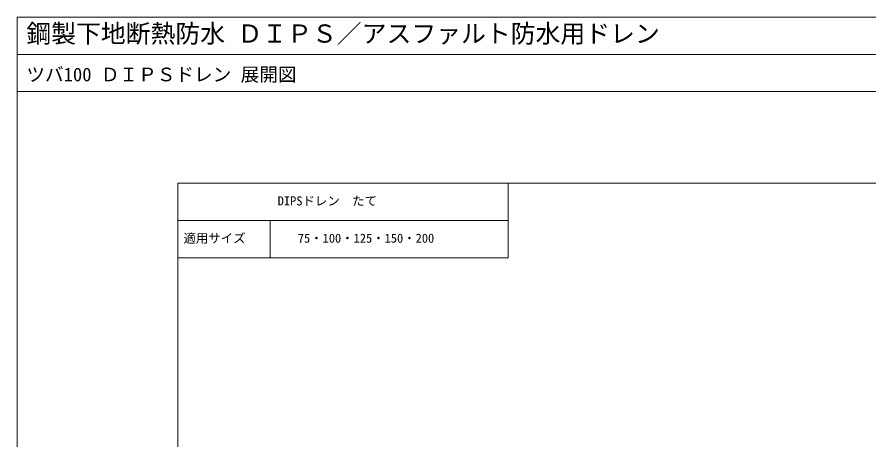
# Model space of a CAD drawing. Units: millimetres, scale not verified. Extents: x -690 to 690, y -477 to 478.
# Drawn here: x -690 to -4, y 137 to 478 of the extents above; entities that cross this region are included whole.
import ezdxf
from ezdxf.enums import TextEntityAlignment as Align

# ---------------------------------------------------------------- set-up
doc = ezdxf.new("R2010")
doc.units = ezdxf.units.MM
doc.header["$LTSCALE"] = 2
for name, color, linetype, lineweight in [('0-0_0', 7, 'Continuous', 15), ('0-6_WAKU', 7, 'Continuous', 18), ('0-7_MOJI', 7, 'Continuous', 18)]:
    doc.layers.add(name, color=color, linetype=linetype, lineweight=lineweight)
doc.styles.add('ＭＳ ゴシック', font='')
doc.styles.get('ＭＳ ゴシック').set_extended_font_data('MS Gothic')

msp = doc.modelspace()

# ---------------------------------------------------------------- linework, layer by layer
at = {"layer": '0-0_0', "lineweight": 18}
msp.add_line((-689.996, 447.505), (690.004, 447.505), dxfattribs=at)
msp.add_lwpolyline([(-560.621, -403.745), (560.629, -403.745), (560.629, 343.755), (-560.621, 343.755)], close=True, dxfattribs=at)
at = {"layer": '0-6_WAKU'}
for points in [[(-689.996, -477.495), (690.004, -477.495), (690.004, 477.505), (-689.996, 477.505)], [(690.004, 417.505), (-689.996, 417.505), (-689.996, 477.505), (690.004, 477.505)]]:
    msp.add_lwpolyline(points, close=True, dxfattribs=at)
at = {"layer": '0-7_MOJI'}
for points in [[(-560.621, 313.755), (-294.728, 313.755), (-294.728, 343.755), (-560.621, 343.755)], [(-560.621, 283.755), (-486.185, 283.755), (-486.185, 313.755), (-560.621, 313.755)], [(-486.185, 283.755), (-294.728, 283.755), (-294.728, 313.755), (-486.185, 313.755)]]:
    msp.add_lwpolyline(points, close=True, dxfattribs=at)

# ---------------------------------------------------------------- texts
at = {"layer": '0-6_WAKU', "style": 'ＭＳ ゴシック'}
for s, height, p in [('鋼製下地断熱防水 ＤＩＰＳ／アスファルト防水用ドレン', 14.66, (-682.496, 452.505)), ('ツバ100 ＤＩＰＳドレン 展開図', 11, (-682.496, 422.505))]:
    msp.add_text(s, height=height, dxfattribs=at).set_placement(p, align=Align.BOTTOM_LEFT)
at = {"layer": '0-7_MOJI', "style": 'ＭＳ ゴシック'}
for s, p in [('DIPSドレン\u3000たて', (-480.166, 323.755)), ('適用サイズ', (-556.026, 293.755)), ('75・100・125・150・200', (-463.984, 293.755))]:
    msp.add_text(s, height=7.331, dxfattribs=at).set_placement(p, align=Align.BOTTOM_LEFT)

doc.saveas('drawing.dxf')
